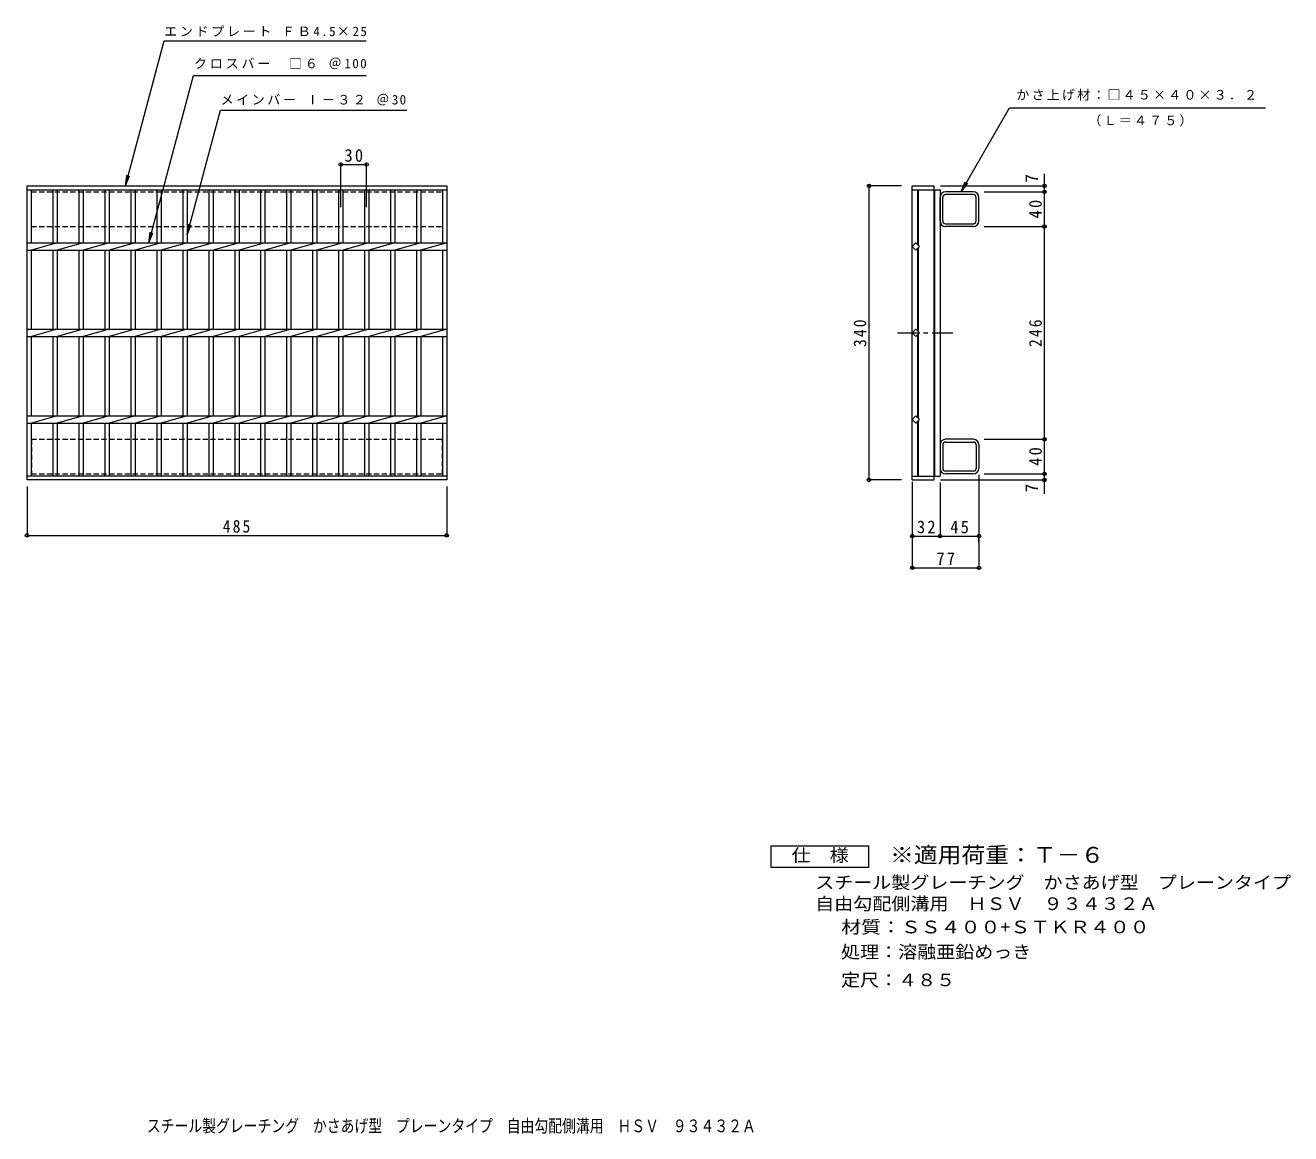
# Model space of a CAD drawing. Units: millimetres, scale not verified. Extents: x -620 to 843, y -686 to 595.
import ezdxf
from ezdxf.enums import TextEntityAlignment as Align

# ---------------------------------------------------------------- set-up
doc = ezdxf.new("R2010")
doc.units = ezdxf.units.MM
doc.header["$LTSCALE"] = 5
doc.header["$PDMODE"] = 32
doc.header["$PDSIZE"] = 4
doc.linetypes.add('CHAIN1', pattern=[8, 5, -1, 1, -1])
doc.linetypes.add('DASHED1', pattern=[1.8, 1.2, -0.6])
for name, color, linetype, lineweight in [('A-1_ピット', 2, 'Continuous', 9), ('A-2_蓋', 3, 'Continuous', 9), ('A-4_寸法', 7, 'Continuous', 9), ('F-4_F-4ﾚｲﾔ', 2, 'Continuous', 9)]:
    doc.layers.add(name, color=color, linetype=linetype, lineweight=lineweight)
doc.layers.add('F-5_F-5ﾚｲﾔ', color=3, linetype='Continuous')
doc.styles.add('ＭＳ ゴシック', font='')
doc.styles.get('ＭＳ ゴシック').set_extended_font_data('MS Gothic')

msp = doc.modelspace()

# ---------------------------------------------------------------- linework, layer by layer
at = {"layer": 'A-1_ピット', "linetype": 'DASHED1'}
for p, q in [((-612.772, 362.391), (-612.772, 402.391)), ((-612.772, 362.391), (-137.772, 362.391)), ((-612.772, 116.391), (-612.772, 76.391)), ((-612.772, 116.391), (-137.772, 116.391))]:
    msp.add_line(p, q, dxfattribs=at)
at = {"layer": 'A-1_ピット'}
for p, q in [((437.405, 368.791), (437.405, 395.991)), ((440.605, 368.791), (440.605, 395.991)), ((476.005, 402.391), (443.805, 402.391)), ((476.005, 399.191), (443.805, 399.191)), ((479.205, 368.791), (479.205, 395.991)), ((482.405, 368.791), (482.405, 395.991)), ((443.805, 365.591), (476.005, 365.591)), ((476.005, 362.391), (443.805, 362.391)), ((437.405, 109.991), (437.405, 82.791)), ((440.605, 109.991), (440.605, 82.791)), ((476.005, 116.391), (443.805, 116.391)), ((443.805, 113.191), (476.005, 113.191)), ((479.205, 109.991), (479.205, 82.791)), ((482.405, 109.991), (482.405, 82.791)), ((476.005, 79.591), (443.805, 79.591)), ((476.005, 76.391), (443.805, 76.391))]:
    msp.add_line(p, q, dxfattribs=at)
at = {"layer": 'A-1_ピット', "linetype": 'DASHED1'}
for points in [[(-612.772, 402.391), (-137.772, 402.391), (-137.772, 362.391)], [(-612.772, 76.391), (-137.772, 76.391), (-137.772, 116.391)]]:
    msp.add_lwpolyline(points, dxfattribs=at)
at = {"layer": 'A-1_ピット'}
for centre, radius, start, end in [((443.805, 395.991), 6.4, 90, 180), ((443.805, 395.991), 3.2, 90, 180), ((476.005, 395.991), 6.4, 0, 90), ((476.005, 395.991), 3.2, 0, 90), ((443.805, 368.791), 6.4, 180, 270), ((443.805, 368.791), 3.2, 180, 270), ((476.005, 368.791), 6.4, 270, 0), ((476.005, 368.791), 3.2, 270, 0), ((443.805, 109.991), 6.4, 90, 180), ((443.805, 109.991), 3.2, 90, 180), ((476.005, 109.991), 6.4, 0, 90), ((476.005, 109.991), 3.2, 0, 90), ((443.805, 82.791), 6.4, 180, 270), ((443.805, 82.791), 3.2, 180, 270), ((476.005, 82.791), 3.2, 270, 0), ((476.005, 82.791), 6.4, 270, 0)]:
    msp.add_arc(centre, radius, start, end, dxfattribs=at)
at = {"layer": 'A-2_蓋'}
for p, q in [((-617.772, 409.391), (-132.772, 409.391)), ((-617.772, 69.391), (-617.772, 409.391)), ((-617.772, 404.891), (-132.772, 404.891)), ((-612.771, 343.631), (-612.771, 404.891)), ((-587.771, 404.891), (-587.771, 343.631)), ((-582.772, 404.891), (-582.772, 343.631)), ((-557.771, 404.891), (-557.771, 343.631)), ((-552.771, 404.891), (-552.771, 343.631)), ((-527.772, 404.891), (-527.772, 343.631)), ((-522.772, 404.891), (-522.772, 343.631)), ((-497.771, 404.891), (-497.771, 343.631)), ((-492.772, 404.891), (-492.772, 343.631)), ((-467.772, 404.891), (-467.772, 343.631)), ((-462.771, 404.891), (-462.771, 343.631)), ((-437.771, 404.891), (-437.771, 343.631)), ((-432.772, 404.891), (-432.772, 343.631)), ((-407.771, 404.891), (-407.771, 343.631)), ((-402.772, 404.891), (-402.772, 343.631)), ((-377.772, 404.891), (-377.772, 343.631)), ((-372.772, 404.891), (-372.772, 343.631)), ((-347.771, 404.891), (-347.771, 343.631)), ((-342.772, 404.891), (-342.772, 343.631)), ((-317.771, 404.891), (-317.771, 343.631)), ((-312.772, 404.891), (-312.772, 343.631)), ((-287.772, 404.891), (-287.772, 343.631)), ((-282.771, 404.891), (-282.771, 343.631)), ((-257.772, 404.891), (-257.772, 343.631)), ((-252.772, 404.891), (-252.772, 343.631)), ((-227.771, 404.891), (-227.771, 343.631)), ((-222.772, 404.891), (-222.772, 343.631)), ((-197.771, 404.891), (-197.771, 343.631)), ((-192.771, 404.891), (-192.771, 343.631)), ((-167.771, 404.891), (-167.771, 343.631)), ((-162.772, 404.891), (-162.772, 343.631)), ((-137.772, 404.891), (-137.772, 343.631)), ((-132.772, 409.391), (-132.772, 69.391)), ((405.405, 409.391), (430.405, 409.391)), ((405.405, 69.391), (405.405, 409.391)), ((405.405, 404.891), (437.405, 404.891)), ((411.405, 404.891), (411.405, 341.876)), ((412.405, 340.876), (412.405, 404.891)), ((430.405, 409.391), (430.405, 69.391)), ((431.405, 73.891), (431.405, 404.891)), ((437.405, 404.891), (437.405, 73.891)), ((-617.772, 343.631), (-132.772, 343.631)), ((-612.771, 343.631), (-617.772, 342.631)), ((-582.772, 343.631), (-612.771, 335.151)), ((-552.771, 343.631), (-582.772, 335.151)), ((-522.772, 343.631), (-552.771, 335.151)), ((-492.772, 343.631), (-522.772, 335.151)), ((-462.771, 343.631), (-492.772, 335.151)), ((-432.772, 343.631), (-462.771, 335.151)), ((-402.772, 343.631), (-432.772, 335.151)), ((-372.771, 343.631), (-402.772, 335.151)), ((-342.772, 343.631), (-372.772, 335.151)), ((-312.772, 343.631), (-342.772, 335.151)), ((-282.771, 343.631), (-312.772, 335.151)), ((-252.772, 343.631), (-282.771, 335.151)), ((-222.772, 343.631), (-252.772, 335.151)), ((-192.771, 343.631), (-222.772, 335.151)), ((-162.771, 343.631), (-192.771, 335.151)), ((-132.771, 343.631), (-162.772, 335.151)), ((411.405, 336.906), (411.405, 241.876)), ((412.405, 240.876), (412.405, 337.906)), ((-617.772, 335.151), (-132.772, 335.151)), ((-612.771, 243.631), (-612.771, 335.151)), ((-587.771, 335.151), (-587.771, 243.631)), ((-582.772, 335.151), (-582.772, 243.631)), ((-557.771, 335.151), (-557.771, 243.631)), ((-552.771, 335.151), (-552.771, 243.631)), ((-527.772, 335.151), (-527.772, 243.631)), ((-522.772, 335.151), (-522.772, 243.631)), ((-497.771, 335.151), (-497.771, 243.631)), ((-492.772, 335.151), (-492.772, 243.631)), ((-467.772, 335.151), (-467.772, 243.631)), ((-462.771, 335.151), (-462.771, 243.631)), ((-437.771, 335.151), (-437.771, 243.631)), ((-432.772, 335.151), (-432.772, 243.631)), ((-407.771, 335.151), (-407.771, 243.631)), ((-402.772, 335.151), (-402.772, 243.631)), ((-377.772, 335.151), (-377.772, 243.631)), ((-372.772, 335.151), (-372.772, 243.631)), ((-347.771, 335.151), (-347.771, 243.631)), ((-342.772, 335.151), (-342.772, 243.631)), ((-317.771, 335.151), (-317.771, 243.631)), ((-312.772, 335.151), (-312.772, 243.631)), ((-287.772, 335.151), (-287.772, 243.631)), ((-282.771, 335.151), (-282.771, 243.631)), ((-257.772, 335.151), (-257.772, 243.631)), ((-252.772, 335.151), (-252.772, 243.631)), ((-227.771, 335.151), (-227.771, 243.631)), ((-222.772, 335.151), (-222.772, 243.631)), ((-197.771, 335.151), (-197.771, 243.631)), ((-192.771, 335.151), (-192.771, 243.631)), ((-167.771, 335.151), (-167.771, 243.631)), ((-162.772, 335.151), (-162.772, 243.631)), ((-137.772, 335.151), (-137.772, 243.631)), ((-617.772, 243.631), (-132.772, 243.631)), ((-612.771, 243.631), (-617.772, 242.631)), ((-617.772, 235.151), (-132.772, 235.151)), ((-582.772, 243.631), (-612.771, 235.151)), ((-612.771, 143.631), (-612.771, 235.151)), ((-587.771, 235.151), (-587.771, 143.631)), ((-552.771, 243.631), (-582.772, 235.151)), ((-582.772, 235.151), (-582.772, 143.631)), ((-557.771, 235.151), (-557.771, 143.631)), ((-522.772, 243.631), (-552.771, 235.151)), ((-552.771, 235.151), (-552.771, 143.631)), ((-527.772, 235.151), (-527.772, 143.631)), ((-492.772, 243.631), (-522.772, 235.151)), ((-522.772, 235.151), (-522.772, 143.631)), ((-497.771, 235.151), (-497.771, 143.631)), ((-462.771, 243.631), (-492.772, 235.151)), ((-492.772, 235.151), (-492.772, 143.631)), ((-467.772, 235.151), (-467.772, 143.631)), ((-432.772, 243.631), (-462.771, 235.151)), ((-462.771, 235.151), (-462.771, 143.631)), ((-437.771, 235.151), (-437.771, 143.631)), ((-402.772, 243.631), (-432.772, 235.151)), ((-432.772, 235.151), (-432.772, 143.631)), ((-407.771, 235.151), (-407.771, 143.631)), ((-372.771, 243.631), (-402.772, 235.151)), ((-402.772, 235.151), (-402.772, 143.631)), ((-377.772, 235.151), (-377.772, 143.631)), ((-342.772, 243.631), (-372.772, 235.151)), ((-372.772, 235.151), (-372.772, 143.631)), ((-347.771, 235.151), (-347.771, 143.631)), ((-312.772, 243.631), (-342.772, 235.151)), ((-342.772, 235.151), (-342.772, 143.631)), ((-317.771, 235.151), (-317.771, 143.631)), ((-282.771, 243.631), (-312.772, 235.151)), ((-312.772, 235.151), (-312.772, 143.631)), ((-287.772, 235.151), (-287.772, 143.631)), ((-252.772, 243.631), (-282.771, 235.151)), ((-282.771, 235.151), (-282.771, 143.631)), ((-257.772, 235.151), (-257.772, 143.631)), ((-222.772, 243.631), (-252.772, 235.151)), ((-252.772, 235.151), (-252.772, 143.631)), ((-227.771, 235.151), (-227.771, 143.631)), ((-192.771, 243.631), (-222.772, 235.151)), ((-222.772, 235.151), (-222.772, 143.631)), ((-197.771, 235.151), (-197.771, 143.631)), ((-162.771, 243.631), (-192.771, 235.151)), ((-192.771, 235.151), (-192.771, 143.631)), ((-167.771, 235.151), (-167.771, 143.631)), ((-132.771, 243.631), (-162.772, 235.151)), ((-162.772, 235.151), (-162.772, 143.631)), ((-137.772, 235.151), (-137.772, 143.631)), ((411.405, 236.906), (411.405, 141.876)), ((412.405, 140.876), (412.405, 237.906)), ((-617.772, 143.631), (-132.772, 143.631)), ((-612.771, 143.631), (-617.772, 142.631)), ((-617.772, 135.15), (-132.772, 135.15)), ((-582.772, 143.631), (-612.771, 135.15)), ((-612.771, 73.891), (-612.771, 135.15)), ((-587.771, 135.15), (-587.771, 73.891)), ((-552.771, 143.631), (-582.772, 135.15)), ((-582.772, 135.15), (-582.772, 73.891)), ((-557.771, 135.15), (-557.771, 73.891)), ((-522.772, 143.631), (-552.771, 135.15)), ((-552.771, 135.15), (-552.771, 73.891)), ((-527.772, 135.15), (-527.772, 73.891)), ((-492.772, 143.631), (-522.772, 135.15)), ((-522.772, 135.15), (-522.772, 73.891)), ((-497.771, 135.15), (-497.771, 73.891)), ((-462.771, 143.631), (-492.772, 135.15)), ((-492.772, 135.15), (-492.772, 73.891)), ((-467.772, 135.15), (-467.772, 73.891)), ((-432.772, 143.631), (-462.771, 135.15)), ((-462.771, 135.15), (-462.771, 73.891)), ((-437.771, 135.15), (-437.771, 73.891)), ((-402.772, 143.631), (-432.772, 135.15)), ((-432.772, 135.15), (-432.772, 73.891)), ((-407.771, 135.15), (-407.771, 73.891)), ((-372.771, 143.631), (-402.772, 135.15)), ((-402.772, 135.15), (-402.772, 73.891)), ((-377.772, 135.15), (-377.772, 73.891)), ((-342.772, 143.631), (-372.772, 135.15)), ((-372.772, 135.15), (-372.772, 73.891)), ((-347.771, 135.15), (-347.771, 73.891)), ((-312.772, 143.631), (-342.772, 135.15)), ((-342.772, 135.15), (-342.772, 73.891)), ((-317.771, 135.15), (-317.771, 73.891)), ((-282.771, 143.631), (-312.772, 135.15)), ((-312.772, 135.15), (-312.772, 73.891)), ((-287.772, 135.15), (-287.772, 73.891)), ((-252.772, 143.631), (-282.771, 135.15)), ((-282.771, 135.15), (-282.771, 73.891)), ((-257.772, 135.15), (-257.772, 73.891)), ((-222.772, 143.631), (-252.772, 135.15)), ((-252.772, 135.15), (-252.772, 73.891)), ((-227.771, 135.15), (-227.771, 73.891)), ((-192.771, 143.631), (-222.772, 135.15)), ((-222.772, 135.15), (-222.772, 73.891)), ((-197.771, 135.15), (-197.771, 73.891)), ((-162.771, 143.631), (-192.771, 135.15)), ((-192.771, 135.15), (-192.771, 73.891)), ((-167.771, 135.15), (-167.771, 73.891)), ((-132.771, 143.631), (-162.772, 135.15)), ((-162.772, 135.15), (-162.772, 73.891)), ((-137.772, 135.15), (-137.772, 73.891)), ((411.405, 136.906), (411.405, 73.891)), ((412.405, 73.891), (412.405, 137.906)), ((-132.772, 73.891), (-617.772, 73.891)), ((405.405, 73.891), (437.405, 73.891)), ((-132.772, 69.391), (-617.772, 69.391)), ((405.405, 69.391), (430.405, 69.391))]:
    msp.add_line(p, q, dxfattribs=at)
at = {"layer": 'A-2_蓋', "linetype": 'CHAIN1'}
msp.add_line((388.212, 239.391), (452.401, 239.391), dxfattribs=at)
at = {"layer": 'A-2_蓋'}
for points in [[(413.891, 339.391), (409.648, 335.148), (405.405, 339.391), (409.648, 343.634)], [(413.891, 239.391), (409.648, 243.634), (405.405, 239.391), (409.648, 235.148)], [(413.891, 139.391), (409.648, 143.634), (405.405, 139.391), (409.648, 135.148)]]:
    msp.add_lwpolyline(points, close=True, dxfattribs=at)
at = {"layer": 'A-4_寸法'}
for p, q in [((-504.127, 409.391), (-459.237, 576.924)), ((-459.237, 576.924), (-225.646, 576.924)), ((-477.147, 343.631), (-425.354, 536.924)), ((-425.354, 536.924), (-225.646, 536.924)), ((-432.772, 352.599), (-394.1, 496.924)), ((-394.1, 496.924), (-178.929, 496.924)), ((-255.272, 384.694), (-255.272, 435.539)), ((-255.272, 434.039), (-225.272, 434.039)), ((-225.272, 384.694), (-225.272, 435.539)), ((-504.127, 409.391), (-502.496, 421.784)), ((-504.127, 409.391), (-499.344, 420.94)), ((461.78, 402.391), (466.564, 413.939)), ((461.78, 402.391), (469.39, 412.308)), ((558.194, 402.391), (558.194, 423.293)), ((392.905, 409.391), (353.905, 409.391)), ((355.405, 69.391), (355.405, 409.391)), ((437.906, 409.391), (559.694, 409.391)), ((488.435, 402.391), (559.694, 402.391)), ((558.194, 362.391), (558.194, 402.391)), ((-477.147, 343.631), (-475.515, 356.024)), ((-477.147, 343.631), (-472.363, 355.179)), ((-432.772, 352.599), (-431.14, 364.992)), ((-432.772, 352.599), (-427.988, 364.148)), ((488.435, 362.391), (559.694, 362.391)), ((558.194, 116.391), (558.194, 362.391)), ((488.435, 116.391), (559.694, 116.391)), ((558.194, 76.391), (558.194, 116.391)), ((482.405, 75.291), (482.405, -33.545)), ((488.435, 76.391), (559.694, 76.391)), ((558.194, 53.24), (558.194, 76.391)), ((-617.772, 61.891), (-617.772, 3.887)), ((-132.772, 61.891), (-132.772, 3.887)), ((392.905, 69.391), (353.905, 69.391)), ((405.405, 67.078), (405.405, -33.545)), ((437.405, 66.391), (437.405, 3.123)), ((437.906, 69.391), (559.694, 69.391)), ((-617.772, 5.387), (-132.772, 5.387)), ((405.405, 4.623), (437.405, 4.623)), ((437.405, 4.623), (482.405, 4.623)), ((482.405, -2.877), (482.405, 3.123)), ((405.405, -32.045), (482.405, -32.045))]:
    msp.add_line(p, q, dxfattribs=at)
msp.add_lwpolyline([(461.78, 402.391), (517.783, 499.391), (813.585, 499.391)], dxfattribs=at)
for p in [(-255.272, 434.039), (-225.272, 434.039), (355.405, 409.391), (558.194, 409.391), (558.194, 402.391), (558.194, 362.391), (558.194, 116.391), (558.194, 76.391), (355.405, 69.391), (558.194, 69.391), (-617.772, 5.387), (-132.772, 5.387), (405.405, 4.623), (437.405, 4.623), (482.405, 4.623), (405.405, -32.045), (482.405, -32.045)]:
    msp.add_point(p, dxfattribs=at)
at = {"layer": 'F-4_F-4ﾚｲﾔ'}
msp.add_lwpolyline([(242.132, -378.588), (242.132, -353.588), (354.632, -353.588), (354.632, -378.588)], close=True, dxfattribs=at)

# ---------------------------------------------------------------- texts
at = {"layer": 'A-4_寸法', "color": 2, "style": 'ＭＳ ゴシック'}
for p in [(555.194, 413.005), (555.194, 55.074)]:
    msp.add_text('7', height=14.66, rotation=90, dxfattribs=at).set_placement(p, align=Align.BOTTOM_LEFT)
at = {"layer": 'A-4_寸法', "char_height": 11, "attachment_point": 7, "style": 'ＭＳ ゴシック'}
for s, insert in [('\\T1.21;エンドプレート\\~ＦＢ4.5×25', (-459.237, 581.833)), ('\\T1.22;クロスバー\\~\\~□６\\~＠100', (-424.778, 544.266)), ('\\T1.2;メインバー\\~Ⅰ－３２\\~＠30', (-394.1, 502.429)), ('\\T1.17;かさ上げ材：□４５×４０×３．２', (525.653, 507.921)), ('\\T1.17;（Ｌ＝４７５）', (608.894, 478.118))]:
    msp.add_mtext(s, dxfattribs=dict(at, insert=insert))
at = {"layer": 'A-4_寸法', "color": 2, "char_height": 14.66, "attachment_point": 7, "style": 'ＭＳ ゴシック'}
for s, insert in [('\\T1.27;\\W0.95;30', (-250.897, 437.039)), ('\\T1.27;\\W0.9;485', (-391.522, 8.388)), ('\\T1.27;\\W0.95;32', (410.78, 7.623)), ('\\T1.27;\\W0.95;45', (449.28, 7.623)), ('\\T1.27;\\W0.95;77', (433.28, -29.045))]:
    msp.add_mtext(s, dxfattribs=dict(at, insert=insert))
at = {"layer": 'A-4_寸法', "color": 2, "char_height": 14.66, "attachment_point": 7, "rotation": 90, "style": 'ＭＳ ゴシック'}
for s, insert in [('\\T1.27;\\W0.95;40', (555.194, 371.766)), ('\\T1.27;\\W0.9;340', (352.405, 223.141)), ('\\T1.27;\\W0.9;246', (555.194, 223.141)), ('\\T1.27;\\W0.95;40', (555.194, 85.766))]:
    msp.add_mtext(s, dxfattribs=dict(at, insert=insert))
at = {"layer": 'F-4_F-4ﾚｲﾔ', "style": 'ＭＳ ゴシック'}
for s, width, p in [('仕\u3000様', 1.1, (265.882, -376.089)), ('スチール製グレーチング\u3000かさあげ型\u3000プレーンタイプ', 1.1, (293.177, -407.549)), ('自由勾配側溝用\u3000ＨＳＶ\u3000９３４３２Ａ', 1.1, (293.177, -432.089)), ('材質：ＳＳ４００+ＳＴＫＲ４００', 1.15, (323.225, -459.038)), ('処理：溶融亜鉛めっき', 1.1, (323.033, -487.807)), ('定尺：４８５', 1.1, (323.033, -520.218)), ('スチール製グレーチング\u3000かさあげ型\u3000プレーンタイプ\u3000自由勾配側溝用\u3000ＨＳＶ\u3000９３４３２Ａ', 0.8, (-479.311, -688.909))]:
    msp.add_text(s, height=14.66, dxfattribs=dict(at, width=width)).set_placement(p, align=Align.BOTTOM_LEFT)
at = {"layer": 'F-5_F-5ﾚｲﾔ', "style": 'ＭＳ ゴシック', "width": 1.1}
msp.add_text('※適用荷重：Ｔ－６', height=18.33, dxfattribs=at).set_placement((379.632, -378.588), align=Align.BOTTOM_LEFT)

doc.saveas('drawing.dxf')
